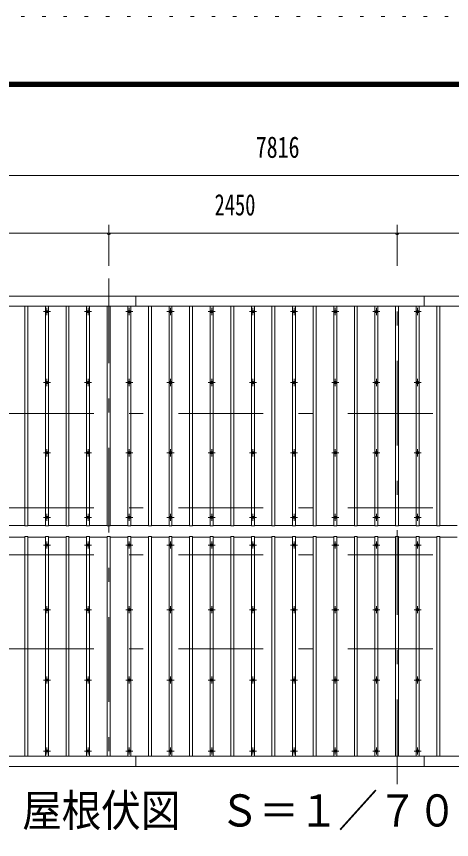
# Model space of a CAD drawing. Units: millimetres, scale not verified, with parts at other scales. Extents: x -37128 to 37128, y -14700 to 14700.
# Drawn here: x 1239 to 4936, y 7701 to 14700 of the extents above; entities that cross this region are included whole.
import ezdxf
from ezdxf.enums import TextEntityAlignment as Align

# ---------------------------------------------------------------- set-up
doc = ezdxf.new("R2010")
doc.units = ezdxf.units.MM
doc.header["$LTSCALE"] = 60
doc.linetypes.add('USER3', pattern=[24, 12, -5, 2, -5])
doc.linetypes.add('USER4', pattern=[3, 0.5, -2.5])
for name, color, linetype, lineweight in [('0-2_1-0BOLD', 7, 'Continuous', 18), ('0-3_1-2CENTER', 3, 'USER3', 18), ('0-4_1-4THIN', 4, 'Continuous', 18), ('0-5_1-5DIM', 3, 'Continuous', 18), ('0-C_F-F', 5, 'Continuous', 18), ('0-D_F-E_J_ADD', 3, 'USER4', 18)]:
    doc.layers.add(name, color=color, linetype=linetype, lineweight=lineweight)
doc.styles.add('ＭＳ ゴシック', font='')
doc.styles.get('ＭＳ ゴシック').set_extended_font_data('MS Gothic')

msp = doc.modelspace()

# ---------------------------------------------------------------- linework, layer by layer
at = {"layer": '0-2_1-0BOLD'}
for p, q in [((2252.52, 12236.05), (2252.52, 12322.54)), ((4702.52, 12322.54), (4702.52, 12236.05)), ((7505.52, 12236.05), (-310.48, 12236.05)), ((-310.48, 8409.03), (7505.52, 8409.03)), ((2252.52, 8322.54), (2252.52, 8409.03)), ((4702.52, 8409.03), (4702.52, 8322.54))]:
    msp.add_line(p, q, dxfattribs=at)
for points in [[(-310.48, 10367.39), (-310.48, 12322.54), (7505.52, 12322.54), (7505.52, 10367.39), (7465.52, 10367.39), (7465.52, 12236.05)], [(7465.52, 8409.03), (7465.52, 10277.69), (7505.52, 10277.69), (7505.52, 8322.54), (-310.48, 8322.54)]]:
    msp.add_lwpolyline(points, dxfattribs=at)
for centre in [(1497.52, 12191.11), (1847.52, 12191.11), (2197.52, 12191.11), (2547.52, 12191.11), (2897.52, 12191.11), (3247.52, 12191.11), (3597.52, 12191.11), (3947.52, 12191.11), (4297.52, 12191.11), (4647.52, 12191.11), (1497.52, 11587.41), (1847.52, 11587.41), (2197.52, 11587.41), (2547.52, 11587.41), (2897.52, 11587.41), (3247.52, 11587.41), (3597.52, 11587.41), (3947.52, 11587.41), (4297.52, 11587.41), (4647.52, 11587.41), (1497.52, 10989.62), (1847.52, 10989.62), (2197.52, 10989.62), (2547.52, 10989.62), (2897.52, 10989.62), (3247.52, 10989.62), (3597.52, 10989.62), (3947.52, 10989.62), (4297.52, 10989.62), (4647.52, 10989.62), (1497.52, 10439.93), (1847.52, 10439.93), (2197.52, 10439.93), (2547.52, 10439.93), (2897.52, 10439.93), (3247.52, 10439.93), (3597.52, 10439.93), (3947.52, 10439.93), (4297.52, 10439.93), (4647.52, 10439.93), (1497.52, 10205.15), (1847.52, 10205.15), (2197.52, 10205.15), (2547.52, 10205.15), (2897.52, 10205.15), (3247.52, 10205.15), (3597.52, 10205.15), (3947.52, 10205.15), (4297.52, 10205.15), (4647.52, 10205.15), (1497.52, 9655.46), (1847.52, 9655.46), (2197.52, 9655.46), (2547.52, 9655.46), (2897.52, 9655.46), (3247.52, 9655.46), (3597.52, 9655.46), (3947.52, 9655.46), (4297.52, 9655.46), (4647.52, 9655.46), (1497.52, 9057.68), (1847.52, 9057.68), (2197.52, 9057.68), (2547.52, 9057.68), (2897.52, 9057.68), (3247.52, 9057.68), (3597.52, 9057.68), (3947.52, 9057.68), (4297.52, 9057.68), (4647.52, 9057.68), (1497.52, 8453.97), (1847.52, 8453.97), (2197.52, 8453.97), (2547.52, 8453.97), (2897.52, 8453.97), (3247.52, 8453.97), (3597.52, 8453.97), (3947.52, 8453.97), (4297.52, 8453.97), (4647.52, 8453.97)]:
    msp.add_circle(centre, 10, dxfattribs=at)
at = {"layer": '0-3_1-2CENTER'}
for p, q in [((2022.52, 12472.55), (2022.52, 8172.54)), ((4472.52, 8172.54), (4472.52, 12472.55)), ((1467.52, 12191.11), (1527.52, 12191.11)), ((1497.52, 12161.11), (1497.52, 12221.12)), ((1877.52, 12191.11), (1817.52, 12191.11)), ((1847.52, 12221.12), (1847.52, 12161.11)), ((2167.52, 12191.11), (2227.52, 12191.11)), ((2197.52, 12161.11), (2197.52, 12221.12)), ((2577.52, 12191.11), (2517.52, 12191.11)), ((2547.52, 12221.12), (2547.52, 12161.11)), ((2867.53, 12191.11), (2927.52, 12191.11)), ((2897.52, 12161.11), (2897.52, 12221.12)), ((3217.53, 12191.11), (3277.52, 12191.11)), ((3247.52, 12221.12), (3247.52, 12161.11)), ((3567.52, 12191.11), (3627.52, 12191.11)), ((3597.52, 12161.11), (3597.52, 12221.12)), ((3917.52, 12191.11), (3977.52, 12191.11)), ((3947.52, 12221.12), (3947.52, 12161.11)), ((4267.52, 12191.11), (4327.52, 12191.11)), ((4297.52, 12161.11), (4297.52, 12221.12)), ((4677.52, 12191.11), (4617.53, 12191.11)), ((4647.52, 12221.12), (4647.52, 12161.11)), ((1467.53, 11587.41), (1527.52, 11587.41)), ((1497.52, 11557.41), (1497.52, 11617.41)), ((1817.53, 11587.41), (1877.52, 11587.41)), ((1847.52, 11617.41), (1847.52, 11557.41)), ((2167.53, 11587.41), (2227.52, 11587.41)), ((2197.52, 11557.41), (2197.52, 11617.41)), ((2517.53, 11587.41), (2577.52, 11587.41)), ((2547.52, 11617.41), (2547.52, 11557.41)), ((2867.53, 11587.41), (2927.52, 11587.41)), ((2897.52, 11557.41), (2897.52, 11617.41)), ((3217.53, 11587.41), (3277.52, 11587.41)), ((3247.52, 11617.41), (3247.52, 11557.41)), ((3567.53, 11587.41), (3627.52, 11587.41)), ((3597.52, 11557.41), (3597.52, 11617.41)), ((3917.53, 11587.41), (3977.52, 11587.41)), ((3947.52, 11617.41), (3947.52, 11557.41)), ((4267.53, 11587.41), (4327.52, 11587.41)), ((4297.52, 11557.41), (4297.52, 11617.41)), ((4617.53, 11587.41), (4677.52, 11587.41)), ((4647.52, 11617.41), (4647.52, 11557.41)), ((7655.52, 11322.54), (-632.48, 11322.54)), ((1467.53, 10989.62), (1527.52, 10989.62)), ((1497.52, 11019.63), (1497.52, 10959.62)), ((1877.52, 10989.62), (1817.53, 10989.62)), ((1847.52, 10959.62), (1847.52, 11019.63)), ((2227.52, 10989.62), (2167.53, 10989.62)), ((2197.52, 11019.63), (2197.52, 10959.62)), ((2577.52, 10989.62), (2517.53, 10989.62)), ((2547.52, 10959.62), (2547.52, 11019.63)), ((2867.53, 10989.62), (2927.52, 10989.62)), ((2897.52, 11019.63), (2897.52, 10959.62)), ((3277.52, 10989.62), (3217.53, 10989.62)), ((3247.52, 10959.62), (3247.52, 11019.63)), ((3627.52, 10989.62), (3567.53, 10989.62)), ((3597.52, 11019.63), (3597.52, 10959.62)), ((3977.52, 10989.62), (3917.53, 10989.62)), ((3947.52, 10959.62), (3947.52, 11019.63)), ((4327.52, 10989.62), (4267.53, 10989.62)), ((4297.52, 11019.63), (4297.52, 10959.62)), ((4677.52, 10989.62), (4617.53, 10989.62)), ((4647.52, 10959.62), (4647.52, 11019.63)), ((7655.52, 10522.54), (-632.48, 10522.54)), ((1467.53, 10439.93), (1527.52, 10439.93)), ((1497.52, 10409.93), (1497.52, 10469.93)), ((1817.53, 10439.93), (1877.52, 10439.93)), ((1847.52, 10409.93), (1847.52, 10469.93)), ((2167.53, 10439.93), (2227.52, 10439.93)), ((2197.52, 10409.93), (2197.52, 10469.93)), ((2517.53, 10439.93), (2577.52, 10439.93)), ((2547.52, 10409.93), (2547.52, 10469.93)), ((2867.53, 10439.93), (2927.52, 10439.93)), ((2897.52, 10409.93), (2897.52, 10469.93)), ((3217.53, 10439.93), (3277.52, 10439.93)), ((3247.52, 10409.93), (3247.52, 10469.93)), ((3567.53, 10439.93), (3627.52, 10439.93)), ((3597.52, 10409.93), (3597.52, 10469.93)), ((3917.53, 10439.93), (3977.52, 10439.93)), ((3947.52, 10409.93), (3947.52, 10469.93)), ((4267.53, 10439.93), (4327.52, 10439.93)), ((4297.52, 10409.93), (4297.52, 10469.93)), ((4617.53, 10439.93), (4677.52, 10439.93)), ((4647.52, 10409.93), (4647.52, 10469.93)), ((1497.52, 10235.15), (1497.52, 10175.15)), ((1847.52, 10235.15), (1847.52, 10175.15)), ((2197.52, 10235.15), (2197.52, 10175.15)), ((2547.52, 10235.15), (2547.52, 10175.15)), ((2897.52, 10235.15), (2897.52, 10175.15)), ((3247.52, 10235.15), (3247.52, 10175.15)), ((3597.52, 10235.15), (3597.52, 10175.15)), ((3947.52, 10235.15), (3947.52, 10175.15)), ((4297.52, 10235.15), (4297.52, 10175.15)), ((4647.52, 10235.15), (4647.52, 10175.15)), ((1467.53, 10205.15), (1527.52, 10205.15)), ((1817.53, 10205.15), (1877.52, 10205.15)), ((2227.52, 10205.15), (2167.53, 10205.15)), ((2517.53, 10205.15), (2577.52, 10205.15)), ((2867.53, 10205.15), (2927.52, 10205.15)), ((3217.53, 10205.15), (3277.52, 10205.15)), ((3627.52, 10205.15), (3567.53, 10205.15)), ((3917.53, 10205.15), (3977.52, 10205.15)), ((4327.52, 10205.15), (4267.53, 10205.15)), ((4617.53, 10205.15), (4677.52, 10205.15)), ((7655.52, 10122.54), (-632.48, 10122.54)), ((1497.52, 9685.46), (1497.52, 9625.46)), ((1847.52, 9625.46), (1847.52, 9685.46)), ((2197.52, 9685.46), (2197.52, 9625.46)), ((2547.52, 9625.46), (2547.52, 9685.46)), ((2897.52, 9685.46), (2897.52, 9625.46)), ((3247.52, 9625.46), (3247.52, 9685.46)), ((3597.52, 9685.46), (3597.52, 9625.46)), ((3947.52, 9625.46), (3947.52, 9685.46)), ((4297.52, 9685.46), (4297.52, 9625.46)), ((4647.52, 9625.46), (4647.52, 9685.46)), ((1527.52, 9655.46), (1467.53, 9655.46)), ((1817.53, 9655.46), (1877.52, 9655.46)), ((2227.52, 9655.46), (2167.53, 9655.46)), ((2517.53, 9655.46), (2577.52, 9655.46)), ((2927.52, 9655.46), (2867.53, 9655.46)), ((3217.53, 9655.46), (3277.52, 9655.46)), ((3627.52, 9655.46), (3567.53, 9655.46)), ((3917.53, 9655.46), (3977.52, 9655.46)), ((4327.52, 9655.46), (4267.53, 9655.46)), ((4617.53, 9655.46), (4677.52, 9655.46)), ((7655.52, 9322.54), (-632.48, 9322.54)), ((1467.53, 9057.68), (1527.52, 9057.68)), ((1497.52, 9027.67), (1497.52, 9087.67)), ((1817.53, 9057.68), (1877.52, 9057.68)), ((1847.52, 9087.67), (1847.52, 9027.67)), ((2227.52, 9057.68), (2167.53, 9057.68)), ((2197.52, 9027.67), (2197.52, 9087.67)), ((2517.53, 9057.68), (2577.52, 9057.68)), ((2547.52, 9087.67), (2547.52, 9027.67)), ((2867.53, 9057.68), (2927.52, 9057.68)), ((2897.52, 9027.67), (2897.52, 9087.67)), ((3217.53, 9057.68), (3277.52, 9057.68)), ((3247.52, 9087.67), (3247.52, 9027.67)), ((3627.52, 9057.68), (3567.53, 9057.68)), ((3597.52, 9027.67), (3597.52, 9087.67)), ((3917.53, 9057.68), (3977.52, 9057.68)), ((3947.52, 9087.67), (3947.52, 9027.67)), ((4327.52, 9057.68), (4267.53, 9057.68)), ((4297.52, 9027.67), (4297.52, 9087.67)), ((4617.53, 9057.68), (4677.52, 9057.68)), ((4647.52, 9087.67), (4647.52, 9027.67)), ((1497.52, 8483.97), (1497.52, 8423.96)), ((1847.52, 8423.96), (1847.52, 8483.97)), ((2197.52, 8483.97), (2197.52, 8423.96)), ((2547.52, 8423.96), (2547.52, 8483.97)), ((2897.52, 8483.97), (2897.52, 8423.96)), ((3247.52, 8423.96), (3247.52, 8483.97)), ((3597.52, 8483.97), (3597.52, 8423.96)), ((3947.52, 8423.96), (3947.52, 8483.97)), ((4297.52, 8483.97), (4297.52, 8423.96)), ((4647.52, 8423.96), (4647.52, 8483.97)), ((1527.52, 8453.97), (1467.52, 8453.97)), ((1877.52, 8453.97), (1817.52, 8453.97)), ((2227.52, 8453.97), (2167.52, 8453.97)), ((2577.52, 8453.97), (2517.52, 8453.97)), ((2927.52, 8453.97), (2867.53, 8453.97)), ((3217.53, 8453.97), (3277.52, 8453.97)), ((3627.52, 8453.97), (3567.52, 8453.97)), ((3917.52, 8453.97), (3977.52, 8453.97)), ((4327.52, 8453.97), (4267.52, 8453.97)), ((4677.52, 8453.97), (4617.53, 8453.97))]:
    msp.add_line(p, q, dxfattribs=at)
at = {"layer": '0-4_1-4THIN'}
for p, q in [((1335.02, 12236.05), (1335.02, 10367.39)), ((1510.02, 12236.05), (1510.02, 10367.39)), ((1685.02, 12236.05), (1685.02, 10367.39)), ((1860.02, 12236.05), (1860.02, 10367.39)), ((2035.02, 12236.05), (2035.02, 10367.39)), ((2210.02, 12236.05), (2210.02, 10367.39)), ((2385.02, 12236.05), (2385.02, 10367.39)), ((2560.02, 12236.05), (2560.02, 10367.39)), ((2735.02, 12236.05), (2735.02, 10367.39)), ((2910.02, 12236.05), (2910.02, 10367.39)), ((3085.02, 12236.05), (3085.02, 10367.39)), ((3260.02, 12236.05), (3260.02, 10367.39)), ((3435.02, 12236.05), (3435.02, 10367.39)), ((3610.02, 12236.05), (3610.02, 10367.39)), ((3785.02, 12236.05), (3785.02, 10367.39)), ((3960.02, 12236.05), (3960.02, 10367.39)), ((4135.02, 12236.05), (4135.02, 10367.39)), ((4310.02, 12236.05), (4310.02, 10367.39)), ((4485.02, 12236.05), (4485.02, 10367.39)), ((4660.02, 12236.05), (4660.02, 10367.39)), ((4835.02, 12236.05), (4835.02, 10367.39)), ((1310.02, 10371.64), (1160.02, 10371.64)), ((1485.02, 10371.64), (1335.02, 10371.64)), ((1660.02, 10371.64), (1510.02, 10371.64)), ((1835.02, 10371.64), (1685.02, 10371.64)), ((2010.02, 10371.64), (1860.02, 10371.64)), ((2185.02, 10371.64), (2035.02, 10371.64)), ((2360.02, 10371.64), (2210.02, 10371.64)), ((2535.02, 10371.64), (2385.02, 10371.64)), ((2710.02, 10371.64), (2560.02, 10371.64)), ((2885.02, 10371.64), (2735.02, 10371.64)), ((3060.02, 10371.64), (2910.02, 10371.64)), ((3235.02, 10371.64), (3085.02, 10371.64)), ((3410.02, 10371.64), (3260.02, 10371.64)), ((3585.02, 10371.64), (3435.02, 10371.64)), ((3760.02, 10371.64), (3610.02, 10371.64)), ((3935.02, 10371.64), (3785.02, 10371.64)), ((4110.02, 10371.64), (3960.02, 10371.64)), ((4285.02, 10371.64), (4135.02, 10371.64)), ((4460.02, 10371.64), (4310.02, 10371.64)), ((4635.02, 10371.64), (4485.02, 10371.64)), ((4810.02, 10371.64), (4660.02, 10371.64)), ((4985.02, 10371.64), (4835.02, 10371.64)), ((1160.02, 10273.44), (1310.02, 10273.44)), ((1335.02, 10273.44), (1485.02, 10273.44)), ((1510.02, 10273.44), (1660.02, 10273.44)), ((1685.02, 10273.44), (1835.02, 10273.44)), ((1860.02, 10273.44), (2010.02, 10273.44)), ((2035.02, 10273.44), (2185.02, 10273.44)), ((2210.02, 10273.44), (2360.02, 10273.44)), ((2385.02, 10273.44), (2535.02, 10273.44)), ((2560.02, 10273.44), (2710.02, 10273.44)), ((2735.02, 10273.44), (2885.02, 10273.44)), ((2910.02, 10273.44), (3060.02, 10273.44)), ((3085.02, 10273.44), (3235.02, 10273.44)), ((3260.02, 10273.44), (3410.02, 10273.44)), ((3435.02, 10273.44), (3585.02, 10273.44)), ((3610.02, 10273.44), (3760.02, 10273.44)), ((3785.02, 10273.44), (3935.02, 10273.44)), ((3960.02, 10273.44), (4110.02, 10273.44)), ((4135.02, 10273.44), (4285.02, 10273.44)), ((4310.02, 10273.44), (4460.02, 10273.44)), ((4485.02, 10273.44), (4635.02, 10273.44)), ((4660.02, 10273.44), (4810.02, 10273.44)), ((4835.02, 10273.44), (4985.02, 10273.44))]:
    msp.add_line(p, q, dxfattribs=at)
for points in [[(1335.02, 10367.39), (1310.02, 10367.39), (1310.02, 12236.05)], [(1510.02, 10367.39), (1485.02, 10367.39), (1485.02, 12236.05)], [(1685.02, 10367.39), (1660.02, 10367.39), (1660.02, 12236.05)], [(1860.02, 10367.39), (1835.02, 10367.39), (1835.02, 12236.05)], [(2035.02, 10367.39), (2010.02, 10367.39), (2010.02, 12236.05)], [(2210.02, 10367.39), (2185.02, 10367.39), (2185.02, 12236.05)], [(2385.02, 10367.39), (2360.02, 10367.39), (2360.02, 12236.05)], [(2560.02, 10367.39), (2535.02, 10367.39), (2535.02, 12236.05)], [(2735.02, 10367.39), (2710.02, 10367.39), (2710.02, 12236.05)], [(2910.02, 10367.39), (2885.02, 10367.39), (2885.02, 12236.05)], [(3085.02, 10367.39), (3060.02, 10367.39), (3060.02, 12236.05)], [(3260.02, 10367.39), (3235.02, 10367.39), (3235.02, 12236.05)], [(3435.02, 10367.39), (3410.02, 10367.39), (3410.02, 12236.05)], [(3610.02, 10367.39), (3585.02, 10367.39), (3585.02, 12236.05)], [(3785.02, 10367.39), (3760.02, 10367.39), (3760.02, 12236.05)], [(3960.02, 10367.39), (3935.02, 10367.39), (3935.02, 12236.05)], [(4135.02, 10367.39), (4110.02, 10367.39), (4110.02, 12236.05)], [(4310.02, 10367.39), (4285.02, 10367.39), (4285.02, 12236.05)], [(4485.02, 10367.39), (4460.02, 10367.39), (4460.02, 12236.05)], [(4660.02, 10367.39), (4635.02, 10367.39), (4635.02, 12236.05)], [(4835.02, 10367.39), (4810.02, 10367.39), (4810.02, 12236.05)], [(1335.02, 8409.03), (1335.02, 10277.69), (1310.02, 10277.69), (1310.02, 8409.03)], [(1510.02, 8409.03), (1510.02, 10277.69), (1485.02, 10277.69), (1485.02, 8409.03)], [(1685.02, 8409.03), (1685.02, 10277.69), (1660.02, 10277.69), (1660.02, 8409.03)], [(1860.02, 8409.03), (1860.02, 10277.69), (1835.02, 10277.69), (1835.02, 8409.03)], [(2035.02, 8409.03), (2035.02, 10277.69), (2010.02, 10277.69), (2010.02, 8409.03)], [(2210.02, 8409.03), (2210.02, 10277.69), (2185.02, 10277.69), (2185.02, 8409.03)], [(2385.02, 8409.03), (2385.02, 10277.69), (2360.02, 10277.69), (2360.02, 8409.03)], [(2560.02, 8409.03), (2560.02, 10277.69), (2535.02, 10277.69), (2535.02, 8409.03)], [(2735.02, 8409.03), (2735.02, 10277.69), (2710.02, 10277.69), (2710.02, 8409.03)], [(2910.02, 8409.03), (2910.02, 10277.69), (2885.02, 10277.69), (2885.02, 8409.03)], [(3085.02, 8409.03), (3085.02, 10277.69), (3060.02, 10277.69), (3060.02, 8409.03)], [(3260.02, 8409.03), (3260.02, 10277.69), (3235.02, 10277.69), (3235.02, 8409.03)], [(3435.02, 8409.03), (3435.02, 10277.69), (3410.02, 10277.69), (3410.02, 8409.03)], [(3610.02, 8409.03), (3610.02, 10277.69), (3585.02, 10277.69), (3585.02, 8409.03)], [(3785.02, 8409.03), (3785.02, 10277.69), (3760.02, 10277.69), (3760.02, 8409.03)], [(3960.02, 8409.03), (3960.02, 10277.69), (3935.02, 10277.69), (3935.02, 8409.03)], [(4135.02, 8409.03), (4135.02, 10277.69), (4110.02, 10277.69), (4110.02, 8409.03)], [(4310.02, 8409.03), (4310.02, 10277.69), (4285.02, 10277.69), (4285.02, 8409.03)], [(4485.02, 8409.03), (4485.02, 10277.69), (4460.02, 10277.69), (4460.02, 8409.03)], [(4660.02, 8409.03), (4660.02, 10277.69), (4635.02, 10277.69), (4635.02, 8409.03)], [(4835.02, 8409.03), (4835.02, 10277.69), (4810.02, 10277.69), (4810.02, 8409.03)]]:
    msp.add_lwpolyline(points, dxfattribs=at)
at = {"layer": '0-5_1-5DIM'}
for p, q in [((7505.53, 13348.35), (-310.47, 13348.35)), ((2022.53, 12928.35), (2022.53, 12578.35)), ((4472.53, 12578.35), (4472.53, 12928.35)), ((-859.97, 12858.35), (8055.03, 12858.35)), ((2036.53, 12858.35), (2008.53, 12858.35)), ((4486.53, 12858.35), (4458.53, 12858.35))]:
    msp.add_line(p, q, dxfattribs=at)
for centre in [(2022.53, 12858.35), (4472.53, 12858.35)]:
    msp.add_arc(centre, 14, 180, 0, dxfattribs=at)
at = {"layer": '0-C_F-F'}
for points in [[(36428.07, -14000), (36428.07, 14140), (-3751.93, 14140), (-3751.93, -14000)], [(36424.56, -13996.5), (-3748.43, -13996.5), (-3748.43, 14136.5), (36424.56, 14136.5)], [(36421.07, -13993), (36421.07, 14133), (-3744.93, 14133), (-3744.93, -13993)], [(36417.57, -13989.5), (36417.57, 14129.5), (-3741.43, 14129.5), (-3741.43, -13989.5)], [(36414.07, -13986), (36414.07, 14126), (-3737.93, 14126), (-3737.93, -13986)], [(36410.57, -13982.5), (36410.57, 14122.5), (-3734.43, 14122.5), (-3734.43, -13982.5)], [(36407.06, -13979), (-3730.93, -13979), (-3730.93, 14119), (36407.06, 14119)], [(36403.57, -13975.5), (-3727.43, -13975.5), (-3727.43, 14115.5), (36403.57, 14115.5)], [(36400.07, -13972), (36400.07, 14112), (-3723.93, 14112), (-3723.93, -13972)], [(36396.57, -13968.5), (-3720.43, -13968.5), (-3720.43, 14108.5), (36396.57, 14108.5)], [(36393.07, -13965), (36393.07, 14105), (-3716.93, 14105), (-3716.93, -13965)]]:
    msp.add_lwpolyline(points, close=True, dxfattribs=at)
at = {"layer": '0-D_F-E_J_ADD', "color": 5}
msp.add_lwpolyline([(37128.07, -14700), (37128.07, 14700), (-4451.93, 14700), (-4451.93, -14700)], close=True, dxfattribs=at)

# ---------------------------------------------------------------- texts
at = {"layer": '0-5_1-5DIM', "color": 7, "style": 'ＭＳ ゴシック'}
for s, height, width, p in [('7816', 182.3, 0.75, (3272.03, 13443.22)), ('2450', 182.3, 0.7, (2922.03, 12953.22)), ('屋根伏図\u3000Ｓ＝１／７０', 273.5, 0.9, (1287.52, 7729.85))]:
    msp.add_text(s, height=height, dxfattribs=dict(at, width=width)).set_placement(p, align=Align.BOTTOM_LEFT)

doc.saveas('drawing.dxf')
